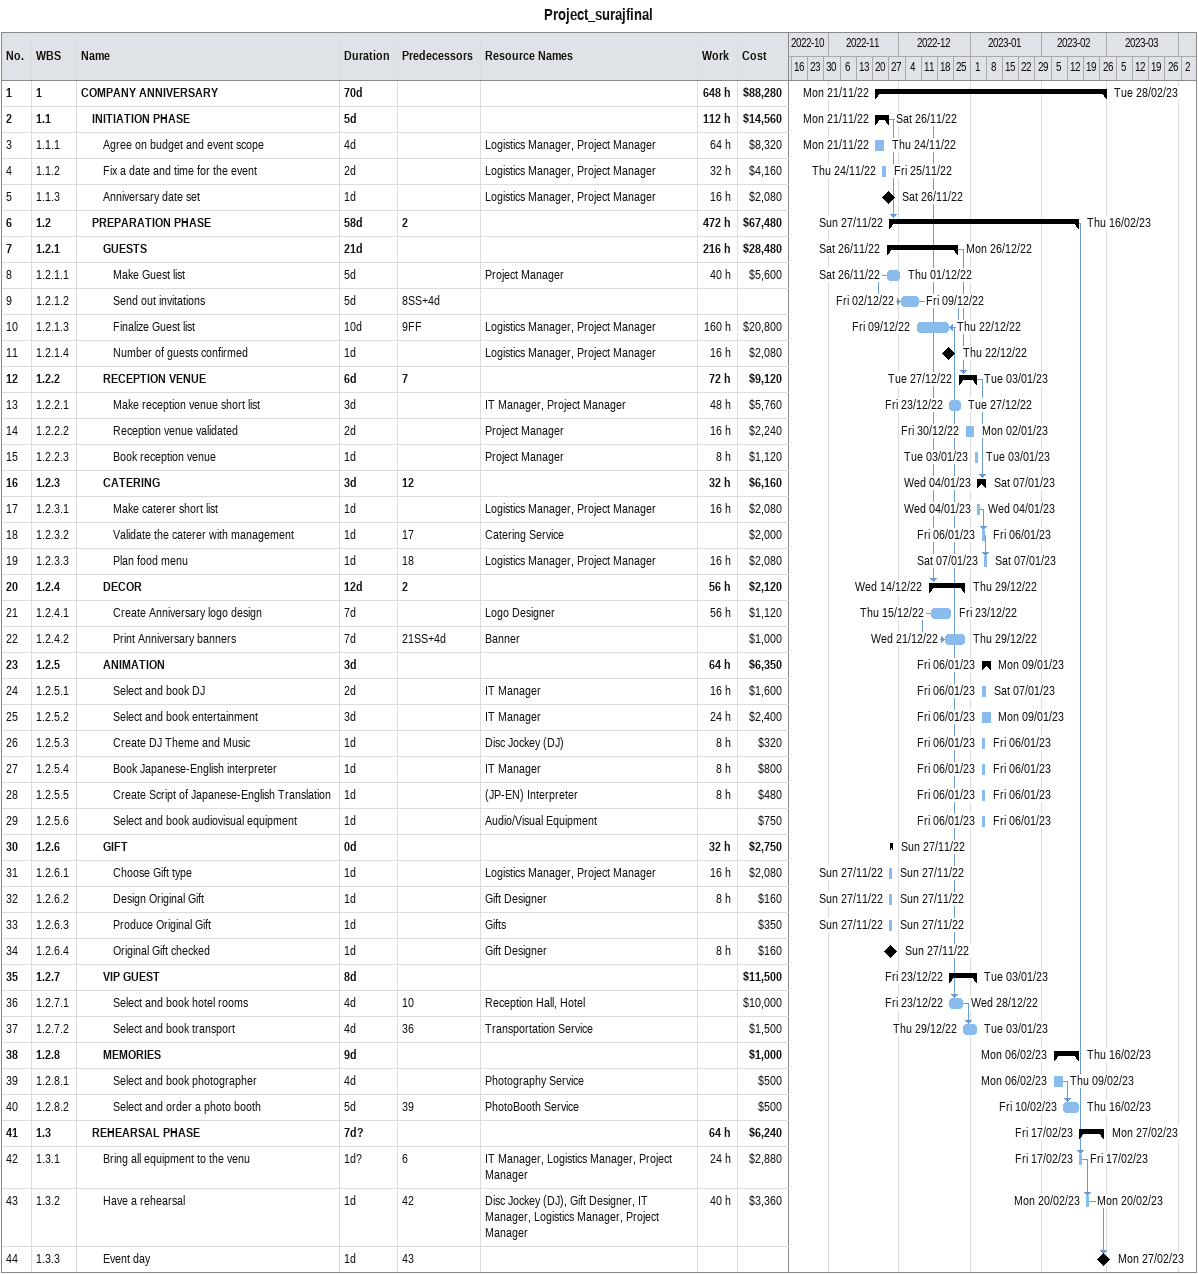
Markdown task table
Project_surajfinal

| ID | WBS | Task | Duration | Start | Finish | Predecessors | Resources | Work (h) | Cost ($) |
|---|---|---|---|---|---|---|---|---|---|
| 1 | 1 | **COMPANY ANNIVERSARY** | 70d | 2022-11-21 | 2023-02-28 |  |  | 648 | 88280 |
| 2 | 1.1 | **INITIATION PHASE** | 5d | 2022-11-21 | 2022-11-26 |  |  | 112 | 14560 |
| 3 | 1.1.1 | Agree on budget and event scope | 4d | 2022-11-21 | 2022-11-24 |  | Logistics Manager, Project Manager | 64 | 8320 |
| 4 | 1.1.2 | Fix a date and time for the event | 2d | 2022-11-24 | 2022-11-25 |  | Logistics Manager, Project Manager | 32 | 4160 |
| 5 | 1.1.3 | Anniversary date set | 1d | 2022-11-26 | 2022-11-26 |  | Logistics Manager, Project Manager | 16 | 2080 |
| 6 | 1.2 | **PREPARATION PHASE** | 58d | 2022-11-27 | 2023-02-16 | 2 |  | 472 | 67480 |
| 7 | 1.2.1 | **GUESTS** | 21d | 2022-11-26 | 2022-12-26 |  |  | 216 | 28480 |
| 8 | 1.2.1.1 | Make Guest list | 5d | 2022-11-26 | 2022-12-01 |  | Project Manager | 40 | 5600 |
| 9 | 1.2.1.2 | Send out invitations | 5d | 2022-12-02 | 2022-12-09 | 8SS+4d |  |  |  |
| 10 | 1.2.1.3 | Finalize Guest list | 10d | 2022-12-09 | 2022-12-22 | 9FF | Logistics Manager, Project Manager | 160 | 20800 |
| 11 | 1.2.1.4 | Number of guests confirmed | 1d | 2022-12-22 | 2022-12-22 |  | Logistics Manager, Project Manager | 16 | 2080 |
| 12 | 1.2.2 | **RECEPTION VENUE** | 6d | 2022-12-27 | 2023-01-03 | 7 |  | 72 | 9120 |
| 13 | 1.2.2.1 | Make reception venue short list | 3d | 2022-12-23 | 2022-12-27 |  | IT Manager, Project Manager | 48 | 5760 |
| 14 | 1.2.2.2 | Reception venue validated | 2d | 2022-12-30 | 2023-01-02 |  | Project Manager | 16 | 2240 |
| 15 | 1.2.2.3 | Book reception venue | 1d | 2023-01-03 | 2023-01-03 |  | Project Manager | 8 | 1120 |
| 16 | 1.2.3 | **CATERING** | 3d | 2023-01-04 | 2023-01-07 | 12 |  | 32 | 6160 |
| 17 | 1.2.3.1 | Make caterer short list | 1d | 2023-01-04 | 2023-01-04 |  | Logistics Manager, Project Manager | 16 | 2080 |
| 18 | 1.2.3.2 | Validate the caterer with management | 1d | 2023-01-06 | 2023-01-06 | 17 | Catering Service |  | 2000 |
| 19 | 1.2.3.3 | Plan food menu | 1d | 2023-01-07 | 2023-01-07 | 18 | Logistics Manager, Project Manager | 16 | 2080 |
| 20 | 1.2.4 | **DECOR** | 12d | 2022-12-14 | 2022-12-29 | 2 |  | 56 | 2120 |
| 21 | 1.2.4.1 | Create Anniversary logo design | 7d | 2022-12-15 | 2022-12-23 |  | Logo Designer | 56 | 1120 |
| 22 | 1.2.4.2 | Print Anniversary banners | 7d | 2022-12-21 | 2022-12-29 | 21SS+4d | Banner |  | 1000 |
| 23 | 1.2.5 | **ANIMATION** | 3d | 2023-01-06 | 2023-01-09 |  |  | 64 | 6350 |
| 24 | 1.2.5.1 | Select and book DJ | 2d | 2023-01-06 | 2023-01-07 |  | IT Manager | 16 | 1600 |
| 25 | 1.2.5.2 | Select and book entertainment | 3d | 2023-01-06 | 2023-01-09 |  | IT Manager | 24 | 2400 |
| 26 | 1.2.5.3 | Create DJ Theme and Music | 1d | 2023-01-06 | 2023-01-06 |  | Disc Jockey (DJ) | 8 | 320 |
| 27 | 1.2.5.4 | Book Japanese-English interpreter | 1d | 2023-01-06 | 2023-01-06 |  | IT Manager | 8 | 800 |
| 28 | 1.2.5.5 | Create Script of Japanese-English Translation | 1d | 2023-01-06 | 2023-01-06 |  | (JP-EN) Interpreter | 8 | 480 |
| 29 | 1.2.5.6 | Select and book audiovisual equipment | 1d | 2023-01-06 | 2023-01-06 |  | Audio/Visual Equipment |  | 750 |
| 30 | 1.2.6 | **GIFT** | 0d | 2022-11-27 | 2022-11-27 |  |  | 32 | 2750 |
| 31 | 1.2.6.1 | Choose Gift type | 1d | 2022-11-27 | 2022-11-27 |  | Logistics Manager, Project Manager | 16 | 2080 |
| 32 | 1.2.6.2 | Design Original Gift | 1d | 2022-11-27 | 2022-11-27 |  | Gift Designer | 8 | 160 |
| 33 | 1.2.6.3 | Produce Original Gift | 1d | 2022-11-27 | 2022-11-27 |  | Gifts |  | 350 |
| 34 | 1.2.6.4 | Original Gift checked | 1d | 2022-11-27 | 2022-11-27 |  | Gift Designer | 8 | 160 |
| 35 | 1.2.7 | **VIP GUEST** | 8d | 2022-12-23 | 2023-01-03 |  |  |  | 11500 |
| 36 | 1.2.7.1 | Select and book hotel rooms | 4d | 2022-12-23 | 2022-12-28 | 10 | Reception Hall, Hotel |  | 10000 |
| 37 | 1.2.7.2 | Select and book transport | 4d | 2022-12-29 | 2023-01-03 | 36 | Transportation Service |  | 1500 |
| 38 | 1.2.8 | **MEMORIES** | 9d | 2023-02-06 | 2023-02-16 |  |  |  | 1000 |
| 39 | 1.2.8.1 | Select and book photographer | 4d | 2023-02-06 | 2023-02-09 |  | Photography Service |  | 500 |
| 40 | 1.2.8.2 | Select and order a photo booth | 5d | 2023-02-10 | 2023-02-16 | 39 | PhotoBooth Service |  | 500 |
| 41 | 1.3 | **REHEARSAL PHASE** | 7d? | 2023-02-17 | 2023-02-27 |  |  | 64 | 6240 |
| 42 | 1.3.1 | Bring all equipment to the venu | 1d? | 2023-02-17 | 2023-02-17 | 6 | IT Manager, Logistics Manager, Project Manager | 24 | 2880 |
| 43 | 1.3.2 | Have a rehearsal | 1d | 2023-02-20 | 2023-02-20 | 42 | Disc Jockey (DJ), Gift Designer, IT Manager, Logistics Manager, Project Manager | 40 | 3360 |
| 44 | 1.3.3 | Event day | 1d | 2023-02-27 | 2023-02-27 | 43 |  |  |  |
